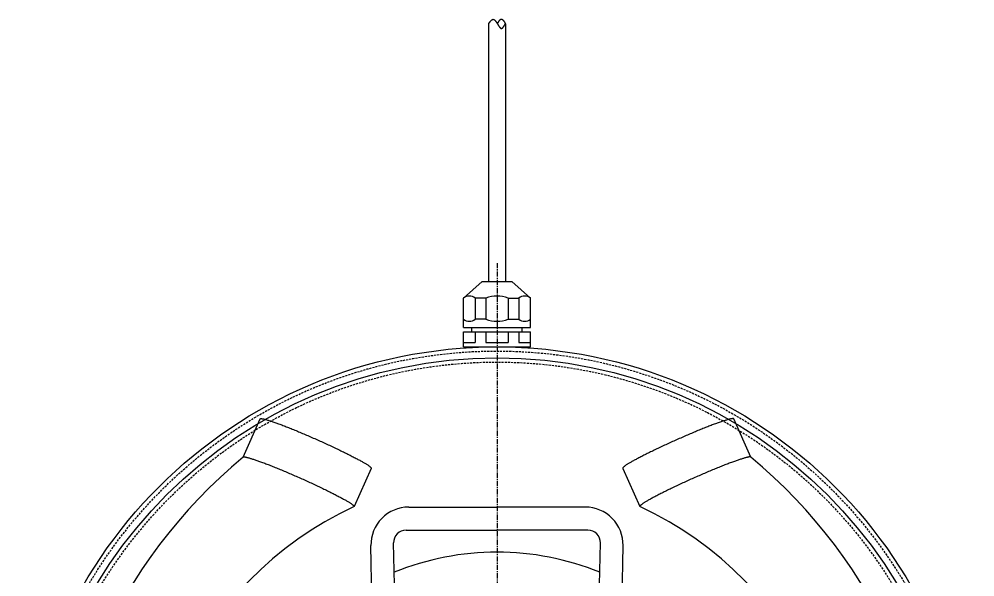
# Model space of a CAD drawing. Extents: x -168 to 134, y -932 to 192.
# Drawn here: x -114 to 114, y 59.1 to 192.2 of the extents above; entities that cross this region are included whole.
import ezdxf

# ---------------------------------------------------------------- set-up
doc = ezdxf.new("R2010")
doc.units = 0
doc.linetypes.add('CENTER', pattern=[2, 1.25, -0.25, 0.25, -0.25])
doc.linetypes.add('DASHED', pattern=[0.75, 0.5, -0.25])
doc.layers.get('0').update_dxf_attribs({"linetype": 'CONTINUOUS'})
doc.layers.add('CENTER', color=1, linetype='CENTER')

msp = doc.modelspace()

# ---------------------------------------------------------------- linework, layer by layer
at = {"color": 7, "linetype": 'CONTINUOUS'}
for p, q in [((-2, 191.1), (-2, 129.6)), ((2, 191.1), (2, 129.6)), ((-3.5, 129.6), (-8, 125.6)), ((-3.5, 129.6), (3.5, 129.6)), ((-2, 129.6), (2, 129.6)), ((3.5, 129.6), (8, 125.6)), ((-8, 118.6), (-8, 125.6)), ((-5.23, 125.6), (-5.23, 120.6)), ((-2.63, 125.6), (-5.23, 125.6)), ((-2.63, 125.6), (-2.63, 120.6)), ((2.63, 125.6), (2.63, 120.6)), ((2.63, 125.6), (5.23, 125.6)), ((5.23, 125.6), (5.23, 120.6)), ((8, 118.6), (8, 125.6)), ((-8, 118.6), (8, 118.6)), ((-6, 117.6), (-6, 118.6)), ((-2.63, 120.6), (-5.23, 120.6)), ((2.63, 120.6), (5.23, 120.6)), ((6, 117.6), (6, 118.6)), ((-8, 117.6), (8, 117.6)), ((-8, 114), (-8, 117.6)), ((-5.23, 117.6), (-5.23, 115)), ((-2.63, 117.6), (-2.63, 115)), ((2.63, 117.6), (2.63, 115)), ((5.23, 117.6), (5.23, 115)), ((8, 114), (8, 117.6)), ((-8, 115), (-5.23, 115)), ((-2.63, 115), (2.63, 115)), ((5.23, 115), (8, 115)), ((-8, 114), (8, 114)), ((-6, 114), (-6, 113.84)), ((6, 114), (6, 113.84)), ((-60.56, 87.66), (-56.49, 96.8)), ((60.56, 87.66), (56.49, 96.8)), ((-30, 85), (-34.07, 75.86)), ((30, 85), (34.07, 75.86)), ((-21.07, 75.75), (0, 75.75)), ((21.07, 75.75), (0, 75.75)), ((-21.69, 70.25), (0, 70.25)), ((21.69, 70.25), (0, 70.25)), ((-28.63, -6.19), (-30.07, 66.57)), ((-23.13, -5.56), (-24.68, 67.19)), ((23.13, -5.56), (24.68, 67.19)), ((28.63, -6.19), (30.07, 66.57))]:
    msp.add_line(p, q, dxfattribs=at)
at = {"color": 7}
for points in [[(-2, 191.1, 0), (-1.98, 191.13, 0), (-1.95, 191.17, 0), (-1.93, 191.2, 0), (-1.91, 191.23, 0), (-1.89, 191.26, 0), (-1.86, 191.3, 0), (-1.84, 191.33, 0), (-1.82, 191.36, 0), (-1.79, 191.39, 0), (-1.77, 191.42, 0), (-1.75, 191.46, 0), (-1.73, 191.49, 0), (-1.7, 191.52, 0), (-1.68, 191.55, 0), (-1.66, 191.58, 0), (-1.63, 191.61, 0), (-1.61, 191.63, 0), (-1.59, 191.66, 0), (-1.57, 191.69, 0), (-1.54, 191.72, 0), (-1.52, 191.75, 0), (-1.5, 191.77, 0), (-1.47, 191.8, 0), (-1.45, 191.82, 0), (-1.43, 191.85, 0), (-1.41, 191.87, 0), (-1.38, 191.89, 0), (-1.36, 191.91, 0), (-1.34, 191.94, 0), (-1.32, 191.96, 0), (-1.29, 191.98, 0), (-1.27, 192, 0), (-1.25, 192.01, 0), (-1.23, 192.03, 0), (-1.2, 192.05, 0), (-1.18, 192.06, 0), (-1.16, 192.07, 0), (-1.14, 192.09, 0), (-1.11, 192.1, 0), (-1.09, 192.11, 0), (-1.07, 192.12, 0), (-1.05, 192.13, 0), (-1.03, 192.14, 0), (-1, 192.14, 0), (-0.98, 192.15, 0), (-0.96, 192.15, 0), (-0.94, 192.16, 0), (-0.91, 192.16, 0), (-0.89, 192.16, 0), (-0.87, 192.15, 0), (-0.85, 192.15, 0), (-0.83, 192.15, 0), (-0.81, 192.14, 0), (-0.78, 192.13, 0), (-0.76, 192.13, 0), (-0.74, 192.12, 0), (-0.72, 192.11, 0), (-0.7, 192.09, 0), (-0.67, 192.08, 0), (-0.65, 192.07, 0), (-0.63, 192.05, 0), (-0.61, 192.04, 0), (-0.59, 192.02, 0), (-0.57, 192, 0), (-0.55, 191.98, 0), (-0.52, 191.96, 0), (-0.5, 191.94, 0), (-0.48, 191.92, 0), (-0.46, 191.9, 0), (-0.44, 191.87, 0), (-0.42, 191.85, 0), (-0.4, 191.82, 0), (-0.38, 191.8, 0), (-0.35, 191.77, 0), (-0.33, 191.75, 0), (-0.31, 191.72, 0), (-0.29, 191.69, 0), (-0.27, 191.66, 0), (-0.25, 191.63, 0), (-0.23, 191.6, 0), (-0.21, 191.57, 0), (-0.19, 191.54, 0), (-0.16, 191.51, 0), (-0.14, 191.48, 0), (-0.12, 191.44, 0), (-0.1, 191.41, 0), (-0.08, 191.38, 0), (-0.06, 191.34, 0), (-0.04, 191.31, 0), (-0.02, 191.28, 0), (0, 191.25, 0), (0.02, 191.21, 0), (0.04, 191.18, 0), (0.06, 191.14, 0), (0.08, 191.11, 0), (0.1, 191.07, 0), (0.13, 191.04, 0), (0.15, 191.01, 0), (0.17, 190.97, 0), (0.19, 190.94, 0), (0.21, 190.91, 0), (0.23, 190.87, 0), (0.25, 190.84, 0), (0.27, 190.8, 0), (0.29, 190.77, 0), (0.31, 190.74, 0), (0.33, 190.71, 0), (0.35, 190.67, 0), (0.37, 190.64, 0), (0.39, 190.61, 0), (0.41, 190.58, 0), (0.43, 190.55, 0), (0.45, 190.52, 0), (0.47, 190.49, 0), (0.49, 190.46, 0), (0.51, 190.43, 0), (0.53, 190.41, 0), (0.55, 190.38, 0), (0.57, 190.35, 0), (0.59, 190.32, 0), (0.61, 190.3, 0), (0.63, 190.28, 0), (0.65, 190.25, 0), (0.67, 190.23, 0), (0.69, 190.21, 0), (0.71, 190.19, 0), (0.73, 190.17, 0), (0.75, 190.15, 0), (0.77, 190.13, 0), (0.79, 190.11, 0), (0.81, 190.1, 0), (0.83, 190.08, 0), (0.85, 190.07, 0), (0.87, 190.05, 0), (0.89, 190.04, 0), (0.91, 190.03, 0), (0.93, 190.02, 0), (0.95, 190.01, 0), (0.97, 190.01, 0), (0.99, 190, 0), (1.01, 190, 0), (1.03, 190, 0), (1.05, 189.99, 0), (1.07, 189.99, 0), (1.09, 190, 0), (1.11, 190, 0), (1.13, 190, 0), (1.15, 190.01, 0), (1.17, 190.01, 0), (1.19, 190.02, 0), (1.21, 190.03, 0), (1.23, 190.04, 0), (1.25, 190.06, 0), (1.27, 190.07, 0), (1.29, 190.08, 0), (1.31, 190.1, 0), (1.33, 190.11, 0), (1.35, 190.13, 0), (1.37, 190.15, 0), (1.39, 190.17, 0), (1.41, 190.19, 0), (1.43, 190.21, 0), (1.45, 190.24, 0), (1.47, 190.26, 0), (1.49, 190.28, 0), (1.51, 190.31, 0), (1.53, 190.33, 0), (1.55, 190.36, 0), (1.57, 190.39, 0), (1.59, 190.41, 0), (1.61, 190.44, 0), (1.63, 190.47, 0), (1.65, 190.5, 0), (1.67, 190.53, 0), (1.68, 190.56, 0), (1.7, 190.59, 0), (1.72, 190.63, 0), (1.74, 190.66, 0), (1.76, 190.69, 0), (1.78, 190.72, 0), (1.8, 190.76, 0), (1.82, 190.79, 0), (1.84, 190.82, 0), (1.86, 190.86, 0), (1.88, 190.89, 0), (1.9, 190.93, 0), (1.92, 190.96, 0), (1.94, 191, 0), (1.96, 191.03, 0), (1.98, 191.07, 0), (2, 191.1, 0)], [(0.09, 191.1, 0), (0.1, 191.12, 0), (0.11, 191.14, 0), (0.13, 191.16, 0), (0.14, 191.19, 0), (0.15, 191.21, 0), (0.16, 191.23, 0), (0.17, 191.25, 0), (0.19, 191.27, 0), (0.2, 191.29, 0), (0.21, 191.31, 0), (0.22, 191.33, 0), (0.24, 191.35, 0), (0.25, 191.37, 0), (0.26, 191.39, 0), (0.27, 191.41, 0), (0.29, 191.43, 0), (0.3, 191.45, 0), (0.31, 191.47, 0), (0.32, 191.49, 0), (0.33, 191.51, 0), (0.35, 191.53, 0), (0.36, 191.54, 0), (0.37, 191.56, 0), (0.38, 191.58, 0), (0.4, 191.6, 0), (0.41, 191.62, 0), (0.42, 191.64, 0), (0.43, 191.66, 0), (0.44, 191.68, 0), (0.46, 191.69, 0), (0.47, 191.71, 0), (0.48, 191.73, 0), (0.49, 191.75, 0), (0.51, 191.76, 0), (0.52, 191.78, 0), (0.53, 191.8, 0), (0.54, 191.81, 0), (0.55, 191.83, 0), (0.57, 191.85, 0), (0.58, 191.86, 0), (0.59, 191.88, 0), (0.6, 191.89, 0), (0.61, 191.91, 0), (0.63, 191.92, 0), (0.64, 191.94, 0), (0.65, 191.95, 0), (0.66, 191.97, 0), (0.67, 191.98, 0), (0.69, 191.99, 0), (0.7, 192, 0), (0.71, 192.02, 0), (0.72, 192.03, 0), (0.74, 192.04, 0), (0.75, 192.05, 0), (0.76, 192.06, 0), (0.77, 192.07, 0), (0.78, 192.09, 0), (0.8, 192.09, 0), (0.81, 192.1, 0), (0.82, 192.12, 0), (0.83, 192.12, 0), (0.84, 192.13, 0), (0.86, 192.14, 0), (0.87, 192.15, 0), (0.88, 192.16, 0), (0.89, 192.16, 0), (0.9, 192.17, 0), (0.92, 192.18, 0), (0.93, 192.18, 0), (0.94, 192.19, 0), (0.95, 192.19, 0), (0.96, 192.19, 0), (0.98, 192.2, 0), (0.99, 192.2, 0), (1, 192.21, 0), (1.01, 192.21, 0), (1.02, 192.21, 0), (1.04, 192.21, 0), (1.05, 192.21, 0), (1.06, 192.21, 0), (1.07, 192.21, 0), (1.08, 192.21, 0), (1.1, 192.21, 0), (1.11, 192.21, 0), (1.12, 192.21, 0), (1.13, 192.2, 0), (1.14, 192.2, 0), (1.16, 192.2, 0), (1.17, 192.19, 0), (1.18, 192.19, 0), (1.19, 192.18, 0), (1.2, 192.18, 0), (1.22, 192.17, 0), (1.23, 192.16, 0), (1.24, 192.16, 0), (1.25, 192.15, 0), (1.26, 192.14, 0), (1.27, 192.13, 0), (1.29, 192.12, 0), (1.3, 192.12, 0), (1.31, 192.11, 0), (1.32, 192.1, 0), (1.33, 192.09, 0), (1.35, 192.08, 0), (1.36, 192.06, 0), (1.37, 192.05, 0), (1.38, 192.04, 0), (1.39, 192.03, 0), (1.41, 192.02, 0), (1.42, 192, 0), (1.43, 191.99, 0), (1.44, 191.98, 0), (1.45, 191.96, 0), (1.47, 191.95, 0), (1.48, 191.94, 0), (1.49, 191.92, 0), (1.5, 191.91, 0), (1.51, 191.89, 0), (1.52, 191.88, 0), (1.54, 191.86, 0), (1.55, 191.84, 0), (1.56, 191.83, 0), (1.57, 191.81, 0), (1.58, 191.79, 0), (1.6, 191.78, 0), (1.61, 191.76, 0), (1.62, 191.74, 0), (1.63, 191.72, 0), (1.64, 191.71, 0), (1.66, 191.69, 0), (1.67, 191.67, 0), (1.68, 191.65, 0), (1.69, 191.63, 0), (1.7, 191.61, 0), (1.72, 191.59, 0), (1.73, 191.57, 0), (1.74, 191.56, 0), (1.75, 191.54, 0), (1.76, 191.52, 0), (1.77, 191.5, 0), (1.79, 191.48, 0), (1.8, 191.46, 0), (1.81, 191.44, 0), (1.82, 191.42, 0), (1.83, 191.4, 0), (1.85, 191.38, 0), (1.86, 191.35, 0), (1.87, 191.33, 0), (1.88, 191.31, 0), (1.89, 191.29, 0), (1.91, 191.27, 0), (1.92, 191.25, 0), (1.93, 191.23, 0), (1.94, 191.21, 0), (1.95, 191.19, 0), (1.96, 191.17, 0), (1.98, 191.15, 0), (1.99, 191.12, 0), (2, 191.1, 0)]]:
    msp.add_polyline3d(points, dxfattribs=at)
at = {"color": 7, "linetype": 'CONTINUOUS'}
for points in [[(-56.49, 96.8, 0), (-56.48, 96.82, 0), (-56.46, 96.83, 0), (-56.43, 96.85, 0), (-56.39, 96.86, 0), (-56.34, 96.86, 0), (-56.29, 96.87, 0), (-56.23, 96.86, 0), (-56.16, 96.86, 0), (-56.08, 96.85, 0), (-56, 96.84, 0), (-55.9, 96.83, 0), (-55.8, 96.81, 0), (-55.7, 96.78, 0), (-55.58, 96.76, 0), (-55.46, 96.73, 0), (-55.33, 96.7, 0), (-55.19, 96.66, 0), (-55.05, 96.62, 0), (-54.9, 96.58, 0), (-54.74, 96.53, 0), (-54.57, 96.48, 0), (-54.4, 96.43, 0), (-54.22, 96.37, 0), (-54.03, 96.31, 0), (-53.84, 96.25, 0), (-53.64, 96.18, 0), (-53.44, 96.11, 0), (-53.23, 96.04, 0), (-53.01, 95.96, 0), (-52.79, 95.88, 0), (-52.56, 95.8, 0), (-52.33, 95.71, 0), (-52.09, 95.63, 0), (-51.84, 95.54, 0), (-51.59, 95.44, 0), (-51.34, 95.35, 0), (-51.08, 95.25, 0), (-50.81, 95.14, 0), (-50.54, 95.04, 0), (-50.27, 94.93, 0), (-49.99, 94.82, 0), (-49.71, 94.71, 0), (-49.42, 94.6, 0), (-49.13, 94.48, 0), (-48.84, 94.37, 0), (-48.54, 94.25, 0), (-48.24, 94.12, 0), (-47.94, 94, 0), (-47.63, 93.87, 0), (-47.33, 93.74, 0), (-47.02, 93.62, 0), (-46.7, 93.48, 0), (-46.39, 93.35, 0), (-46.07, 93.22, 0), (-45.75, 93.08, 0), (-45.43, 92.94, 0), (-45.11, 92.81, 0), (-44.79, 92.67, 0), (-44.46, 92.53, 0), (-44.14, 92.38, 0), (-43.82, 92.24, 0), (-43.49, 92.1, 0), (-43.16, 91.96, 0), (-42.84, 91.81, 0), (-42.51, 91.67, 0), (-42.19, 91.52, 0), (-41.87, 91.37, 0), (-41.54, 91.23, 0), (-41.22, 91.08, 0), (-40.9, 90.94, 0), (-40.58, 90.79, 0), (-40.26, 90.64, 0), (-39.95, 90.5, 0), (-39.63, 90.35, 0), (-39.32, 90.21, 0), (-39.01, 90.06, 0), (-38.7, 89.92, 0), (-38.4, 89.77, 0), (-38.1, 89.63, 0), (-37.8, 89.48, 0), (-37.51, 89.34, 0), (-37.22, 89.2, 0), (-36.93, 89.06, 0), (-36.64, 88.92, 0), (-36.36, 88.79, 0), (-36.09, 88.65, 0), (-35.82, 88.51, 0), (-35.55, 88.38, 0), (-35.29, 88.25, 0), (-35.03, 88.12, 0), (-34.78, 87.99, 0), (-34.53, 87.86, 0), (-34.29, 87.74, 0), (-34.05, 87.61, 0), (-33.82, 87.49, 0), (-33.59, 87.37, 0), (-33.37, 87.26, 0), (-33.16, 87.14, 0), (-32.95, 87.03, 0), (-32.75, 86.92, 0), (-32.55, 86.81, 0), (-32.36, 86.7, 0), (-32.18, 86.6, 0), (-32.01, 86.5, 0), (-31.84, 86.4, 0), (-31.68, 86.31, 0), (-31.52, 86.22, 0), (-31.37, 86.13, 0), (-31.23, 86.04, 0), (-31.1, 85.96, 0), (-30.97, 85.88, 0), (-30.85, 85.8, 0), (-30.74, 85.72, 0), (-30.64, 85.65, 0), (-30.54, 85.58, 0), (-30.45, 85.52, 0), (-30.37, 85.46, 0), (-30.3, 85.4, 0), (-30.23, 85.34, 0), (-30.18, 85.29, 0), (-30.13, 85.24, 0), (-30.08, 85.2, 0), (-30.05, 85.16, 0), (-30.02, 85.12, 0), (-30.01, 85.08, 0), (-30, 85.05, 0), (-29.99, 85.02, 0), (-30, 85, 0)], [(56.49, 96.8, 0), (56.48, 96.82, 0), (56.46, 96.83, 0), (56.43, 96.85, 0), (56.39, 96.86, 0), (56.34, 96.86, 0), (56.29, 96.87, 0), (56.23, 96.86, 0), (56.16, 96.86, 0), (56.08, 96.85, 0), (56, 96.84, 0), (55.9, 96.83, 0), (55.8, 96.81, 0), (55.7, 96.78, 0), (55.58, 96.76, 0), (55.46, 96.73, 0), (55.33, 96.7, 0), (55.19, 96.66, 0), (55.05, 96.62, 0), (54.9, 96.58, 0), (54.74, 96.53, 0), (54.57, 96.48, 0), (54.4, 96.43, 0), (54.22, 96.37, 0), (54.03, 96.31, 0), (53.84, 96.25, 0), (53.64, 96.18, 0), (53.44, 96.11, 0), (53.23, 96.04, 0), (53.01, 95.96, 0), (52.79, 95.88, 0), (52.56, 95.8, 0), (52.33, 95.71, 0), (52.09, 95.63, 0), (51.84, 95.54, 0), (51.59, 95.44, 0), (51.34, 95.35, 0), (51.08, 95.25, 0), (50.81, 95.14, 0), (50.54, 95.04, 0), (50.27, 94.93, 0), (49.99, 94.82, 0), (49.71, 94.71, 0), (49.42, 94.6, 0), (49.13, 94.48, 0), (48.84, 94.37, 0), (48.54, 94.25, 0), (48.24, 94.12, 0), (47.94, 94, 0), (47.63, 93.87, 0), (47.33, 93.74, 0), (47.02, 93.62, 0), (46.7, 93.48, 0), (46.39, 93.35, 0), (46.07, 93.22, 0), (45.75, 93.08, 0), (45.43, 92.94, 0), (45.11, 92.81, 0), (44.79, 92.67, 0), (44.46, 92.53, 0), (44.14, 92.38, 0), (43.82, 92.24, 0), (43.49, 92.1, 0), (43.16, 91.96, 0), (42.84, 91.81, 0), (42.51, 91.67, 0), (42.19, 91.52, 0), (41.87, 91.37, 0), (41.54, 91.23, 0), (41.22, 91.08, 0), (40.9, 90.94, 0), (40.58, 90.79, 0), (40.26, 90.64, 0), (39.95, 90.5, 0), (39.63, 90.35, 0), (39.32, 90.21, 0), (39.01, 90.06, 0), (38.7, 89.92, 0), (38.4, 89.77, 0), (38.1, 89.63, 0), (37.8, 89.48, 0), (37.51, 89.34, 0), (37.22, 89.2, 0), (36.93, 89.06, 0), (36.64, 88.92, 0), (36.36, 88.79, 0), (36.09, 88.65, 0), (35.82, 88.51, 0), (35.55, 88.38, 0), (35.29, 88.25, 0), (35.03, 88.12, 0), (34.78, 87.99, 0), (34.53, 87.86, 0), (34.29, 87.74, 0), (34.05, 87.61, 0), (33.82, 87.49, 0), (33.59, 87.37, 0), (33.37, 87.26, 0), (33.16, 87.14, 0), (32.95, 87.03, 0), (32.75, 86.92, 0), (32.55, 86.81, 0), (32.36, 86.7, 0), (32.18, 86.6, 0), (32.01, 86.5, 0), (31.84, 86.4, 0), (31.68, 86.31, 0), (31.52, 86.22, 0), (31.37, 86.13, 0), (31.23, 86.04, 0), (31.1, 85.96, 0), (30.97, 85.88, 0), (30.85, 85.8, 0), (30.74, 85.72, 0), (30.64, 85.65, 0), (30.54, 85.58, 0), (30.45, 85.52, 0), (30.37, 85.46, 0), (30.3, 85.4, 0), (30.23, 85.34, 0), (30.18, 85.29, 0), (30.13, 85.24, 0), (30.08, 85.2, 0), (30.05, 85.16, 0), (30.02, 85.12, 0), (30.01, 85.08, 0), (30, 85.05, 0), (29.99, 85.02, 0), (30, 85, 0)], [(-60.56, 87.66, 0), (-60.55, 87.68, 0), (-60.52, 87.7, 0), (-60.49, 87.71, 0), (-60.46, 87.72, 0), (-60.41, 87.73, 0), (-60.36, 87.73, 0), (-60.3, 87.73, 0), (-60.23, 87.72, 0), (-60.15, 87.72, 0), (-60.06, 87.71, 0), (-59.97, 87.69, 0), (-59.87, 87.67, 0), (-59.76, 87.65, 0), (-59.65, 87.62, 0), (-59.53, 87.59, 0), (-59.4, 87.56, 0), (-59.26, 87.52, 0), (-59.11, 87.48, 0), (-58.96, 87.44, 0), (-58.8, 87.39, 0), (-58.64, 87.34, 0), (-58.47, 87.29, 0), (-58.29, 87.23, 0), (-58.1, 87.17, 0), (-57.91, 87.11, 0), (-57.71, 87.04, 0), (-57.51, 86.97, 0), (-57.3, 86.9, 0), (-57.08, 86.82, 0), (-56.86, 86.75, 0), (-56.63, 86.66, 0), (-56.39, 86.58, 0), (-56.15, 86.49, 0), (-55.91, 86.4, 0), (-55.66, 86.31, 0), (-55.4, 86.21, 0), (-55.14, 86.11, 0), (-54.88, 86.01, 0), (-54.61, 85.91, 0), (-54.33, 85.8, 0), (-54.06, 85.69, 0), (-53.77, 85.58, 0), (-53.49, 85.46, 0), (-53.2, 85.35, 0), (-52.91, 85.23, 0), (-52.61, 85.11, 0), (-52.31, 84.99, 0), (-52.01, 84.86, 0), (-51.7, 84.74, 0), (-51.39, 84.61, 0), (-51.08, 84.48, 0), (-50.77, 84.35, 0), (-50.45, 84.22, 0), (-50.14, 84.08, 0), (-49.82, 83.95, 0), (-49.5, 83.81, 0), (-49.18, 83.67, 0), (-48.86, 83.53, 0), (-48.53, 83.39, 0), (-48.21, 83.25, 0), (-47.88, 83.11, 0), (-47.56, 82.96, 0), (-47.23, 82.82, 0), (-46.91, 82.68, 0), (-46.58, 82.53, 0), (-46.26, 82.39, 0), (-45.93, 82.24, 0), (-45.61, 82.09, 0), (-45.29, 81.95, 0), (-44.97, 81.8, 0), (-44.65, 81.65, 0), (-44.33, 81.51, 0), (-44.01, 81.36, 0), (-43.7, 81.22, 0), (-43.39, 81.07, 0), (-43.08, 80.92, 0), (-42.77, 80.78, 0), (-42.47, 80.64, 0), (-42.17, 80.49, 0), (-41.87, 80.35, 0), (-41.57, 80.21, 0), (-41.28, 80.07, 0), (-40.99, 79.93, 0), (-40.71, 79.79, 0), (-40.43, 79.65, 0), (-40.15, 79.51, 0), (-39.88, 79.38, 0), (-39.62, 79.25, 0), (-39.35, 79.11, 0), (-39.1, 78.98, 0), (-38.84, 78.85, 0), (-38.6, 78.73, 0), (-38.35, 78.6, 0), (-38.12, 78.48, 0), (-37.89, 78.36, 0), (-37.66, 78.24, 0), (-37.44, 78.12, 0), (-37.23, 78.01, 0), (-37.02, 77.89, 0), (-36.82, 77.78, 0), (-36.62, 77.67, 0), (-36.43, 77.57, 0), (-36.25, 77.47, 0), (-36.07, 77.37, 0), (-35.9, 77.27, 0), (-35.74, 77.17, 0), (-35.59, 77.08, 0), (-35.44, 76.99, 0), (-35.3, 76.91, 0), (-35.17, 76.82, 0), (-35.04, 76.74, 0), (-34.92, 76.66, 0), (-34.81, 76.59, 0), (-34.7, 76.52, 0), (-34.61, 76.45, 0), (-34.52, 76.38, 0), (-34.44, 76.32, 0), (-34.37, 76.26, 0), (-34.3, 76.21, 0), (-34.24, 76.16, 0), (-34.19, 76.11, 0), (-34.15, 76.06, 0), (-34.12, 76.02, 0), (-34.09, 75.98, 0), (-34.07, 75.95, 0), (-34.06, 75.92, 0), (-34.06, 75.89, 0), (-34.07, 75.86, 0)], [(60.56, 87.66, 0), (60.55, 87.68, 0), (60.52, 87.7, 0), (60.49, 87.71, 0), (60.46, 87.72, 0), (60.41, 87.73, 0), (60.36, 87.73, 0), (60.3, 87.73, 0), (60.23, 87.72, 0), (60.15, 87.72, 0), (60.06, 87.71, 0), (59.97, 87.69, 0), (59.87, 87.67, 0), (59.76, 87.65, 0), (59.65, 87.62, 0), (59.53, 87.59, 0), (59.4, 87.56, 0), (59.26, 87.52, 0), (59.11, 87.48, 0), (58.96, 87.44, 0), (58.8, 87.39, 0), (58.64, 87.34, 0), (58.47, 87.29, 0), (58.29, 87.23, 0), (58.1, 87.17, 0), (57.91, 87.11, 0), (57.71, 87.04, 0), (57.51, 86.97, 0), (57.3, 86.9, 0), (57.08, 86.82, 0), (56.86, 86.75, 0), (56.63, 86.66, 0), (56.39, 86.58, 0), (56.15, 86.49, 0), (55.91, 86.4, 0), (55.66, 86.31, 0), (55.4, 86.21, 0), (55.14, 86.11, 0), (54.88, 86.01, 0), (54.61, 85.91, 0), (54.33, 85.8, 0), (54.06, 85.69, 0), (53.77, 85.58, 0), (53.49, 85.46, 0), (53.2, 85.35, 0), (52.91, 85.23, 0), (52.61, 85.11, 0), (52.31, 84.99, 0), (52.01, 84.86, 0), (51.7, 84.74, 0), (51.39, 84.61, 0), (51.08, 84.48, 0), (50.77, 84.35, 0), (50.45, 84.22, 0), (50.14, 84.08, 0), (49.82, 83.95, 0), (49.5, 83.81, 0), (49.18, 83.67, 0), (48.86, 83.53, 0), (48.53, 83.39, 0), (48.21, 83.25, 0), (47.88, 83.11, 0), (47.56, 82.96, 0), (47.23, 82.82, 0), (46.91, 82.68, 0), (46.58, 82.53, 0), (46.26, 82.39, 0), (45.93, 82.24, 0), (45.61, 82.09, 0), (45.29, 81.95, 0), (44.97, 81.8, 0), (44.65, 81.65, 0), (44.33, 81.51, 0), (44.01, 81.36, 0), (43.7, 81.22, 0), (43.39, 81.07, 0), (43.08, 80.92, 0), (42.77, 80.78, 0), (42.47, 80.64, 0), (42.17, 80.49, 0), (41.87, 80.35, 0), (41.57, 80.21, 0), (41.28, 80.07, 0), (40.99, 79.93, 0), (40.71, 79.79, 0), (40.43, 79.65, 0), (40.15, 79.51, 0), (39.88, 79.38, 0), (39.62, 79.25, 0), (39.35, 79.11, 0), (39.1, 78.98, 0), (38.84, 78.85, 0), (38.6, 78.73, 0), (38.35, 78.6, 0), (38.12, 78.48, 0), (37.89, 78.36, 0), (37.66, 78.24, 0), (37.44, 78.12, 0), (37.23, 78.01, 0), (37.02, 77.89, 0), (36.82, 77.78, 0), (36.62, 77.67, 0), (36.43, 77.57, 0), (36.25, 77.47, 0), (36.07, 77.37, 0), (35.9, 77.27, 0), (35.74, 77.17, 0), (35.59, 77.08, 0), (35.44, 76.99, 0), (35.3, 76.91, 0), (35.17, 76.82, 0), (35.04, 76.74, 0), (34.92, 76.66, 0), (34.81, 76.59, 0), (34.7, 76.52, 0), (34.61, 76.45, 0), (34.52, 76.38, 0), (34.44, 76.32, 0), (34.37, 76.26, 0), (34.3, 76.21, 0), (34.24, 76.16, 0), (34.19, 76.11, 0), (34.15, 76.06, 0), (34.12, 76.02, 0), (34.09, 75.98, 0), (34.07, 75.95, 0), (34.06, 75.92, 0), (34.06, 75.89, 0), (34.07, 75.86, 0)]]:
    msp.add_polyline3d(points, dxfattribs=at)
for radius in [114, 111.37]:
    msp.add_circle((0, 0), radius, dxfattribs=at)
at = {"color": 3, "linetype": 'DASHED'}
for radius in [113, 110.37]:
    msp.add_circle((0, 0), radius, dxfattribs=at)
at = {"color": 7, "linetype": 'CONTINUOUS'}
for centre, radius, start, end in [((-6.61, 123.93), 2.17, 50.3249, 129.6751), ((0, 118.93), 7.17, 68.4716, 111.5284), ((6.61, 123.93), 2.17, 50.3249, 129.6751), ((-6.61, 122.27), 2.17, 230.3249, 309.6751), ((0, 127.27), 7.17, 248.4716, 291.5284), ((6.61, 122.27), 2.17, 230.3249, 309.6751), ((19.23, -8.56), 125, 129.6666, 182.3334), ((-19.23, -8.56), 125, 357.6666, 50.3334), ((1.02, -0.46), 84, 114.6917, 197.3083), ((-21.07, 66.75), 9, 90, 181.1344), ((21.07, 66.75), 9, 358.8656, 90), ((-1.02, -0.46), 84, 342.6917, 65.3083), ((-21.69, 67.25), 3, 90, 181.2232), ((21.69, 67.25), 3, 358.7768, 90), ((0, 0), 65, 67.8232, 112.1768)]:
    msp.add_arc(centre, radius, start, end, dxfattribs=at)
at = {"layer": 'CENTER', "color": 1, "linetype": 'CENTER'}
msp.add_line((0, 134), (0, -134), dxfattribs=at)

doc.saveas('drawing.dxf')
